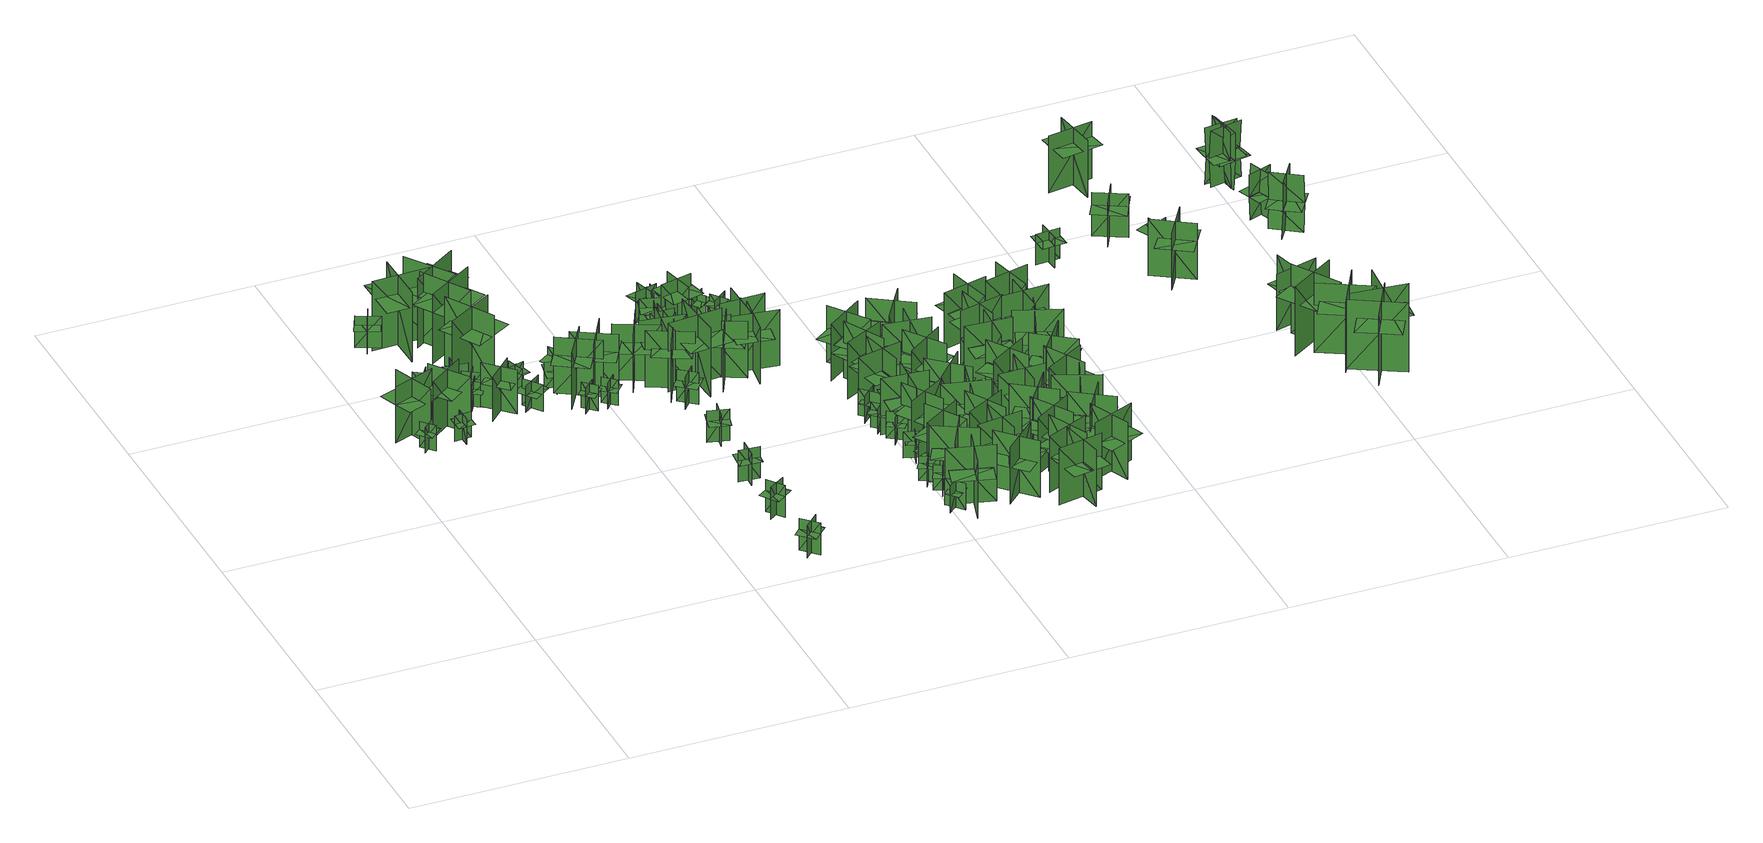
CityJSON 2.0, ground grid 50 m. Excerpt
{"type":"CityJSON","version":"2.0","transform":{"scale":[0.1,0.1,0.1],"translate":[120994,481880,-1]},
"CityObjects":{
"tree1":{"type":"SolitaryVegetationObject","geometry":[{"type":"MultiSurface","lod":"1","boundaries":[[[0,1,2]],[[0,2,3]],[[4,5,6]],[[4,6,7]],[[8,9,10]],[[8,10,11]],[[8,12,13]],[[8,13,9]]]}]},
"tree2":{"type":"SolitaryVegetationObject","geometry":[{"type":"MultiSurface","lod":"1","boundaries":[[[14,15,16]],[[14,16,17]],[[18,19,20]],[[18,20,21]],[[22,23,24]],[[22,24,25]],[[22,25,26]],[[22,26,27]]]}]},
"tree3":{"type":"SolitaryVegetationObject","geometry":[{"type":"MultiSurface","lod":"1","boundaries":[[[28,29,30]],[[28,30,31]],[[32,33,34]],[[32,34,35]],[[36,37,38]],[[36,38,39]],[[36,40,41]],[[36,41,37]]]}]},
"tree4":{"type":"SolitaryVegetationObject","geometry":[{"type":"MultiSurface","lod":"1","boundaries":[[[42,43,44]],[[42,44,45]],[[46,47,48]],[[46,48,49]],[[50,51,52]],[[50,52,53]],[[50,53,54]],[[50,54,55]]]}]},
"tree5":{"type":"SolitaryVegetationObject","geometry":[{"type":"MultiSurface","lod":"1","boundaries":[[[56,57,58]],[[56,58,59]],[[60,61,62]],[[60,62,63]],[[64,65,66]],[[64,66,67]],[[64,67,68]],[[64,68,69]]]}]},
"tree6":{"type":"SolitaryVegetationObject","geometry":[{"type":"MultiSurface","lod":"1","boundaries":[[[70,71,72]],[[70,72,73]],[[74,75,76]],[[74,76,77]],[[78,79,80]],[[78,80,81]],[[78,81,82]],[[78,82,83]]]}]},
"tree7":{"type":"SolitaryVegetationObject","geometry":[{"type":"MultiSurface","lod":"1","boundaries":[[[84,85,86]],[[84,86,87]],[[88,89,90]],[[88,90,91]],[[92,93,94]],[[92,94,95]],[[92,95,96]],[[92,96,97]]]}]},
"tree8":{"type":"SolitaryVegetationObject","geometry":[{"type":"MultiSurface","lod":"1","boundaries":[[[98,99,100]],[[98,100,101]],[[102,103,104]],[[102,104,105]],[[106,107,108]],[[106,108,109]],[[106,109,110]],[[106,110,111]]]}]},
"tree9":{"type":"SolitaryVegetationObject","geometry":[{"type":"MultiSurface","lod":"1","boundaries":[[[112,113,114]],[[112,114,115]],[[116,117,118]],[[116,118,119]],[[120,121,122]],[[120,122,123]],[[120,123,124]],[[120,124,125]]]}]},
"tree10":{"type":"SolitaryVegetationObject","geometry":[{"type":"MultiSurface","lod":"1","boundaries":[[[126,127,128]],[[126,128,129]],[[130,131,132]],[[130,132,133]],[[134,135,136]],[[134,136,137]],[[134,137,138]],[[134,138,139]]]}]},
"tree11":{"type":"SolitaryVegetationObject","geometry":[{"type":"MultiSurface","lod":"1","boundaries":[[[140,141,142]],[[140,142,143]],[[144,145,146]],[[144,146,147]],[[148,149,150]],[[148,150,151]],[[148,152,153]],[[148,153,149]]]}]},
"tree12":{"type":"SolitaryVegetationObject","geometry":[{"type":"MultiSurface","lod":"1","boundaries":[[[154,155,156]],[[154,156,157]],[[158,159,160]],[[158,160,161]],[[162,163,164]],[[162,164,165]],[[162,165,166]],[[162,166,167]]]}]},
"tree13":{"type":"SolitaryVegetationObject","geometry":[{"type":"MultiSurface","lod":"1","boundaries":[[[168,169,170]],[[168,170,171]],[[172,173,174]],[[172,174,175]],[[176,177,178]],[[176,178,179]],[[176,179,180]],[[176,180,181]]]}]},
"tree14":{"type":"SolitaryVegetationObject","geometry":[{"type":"MultiSurface","lod":"1","boundaries":[[[182,183,184]],[[182,184,185]],[[186,187,188]],[[186,188,189]],[[190,191,192]],[[190,192,193]],[[190,194,195]],[[190,195,191]]]}]},
"tree15":{"type":"SolitaryVegetationObject","geometry":[{"type":"MultiSurface","lod":"1","boundaries":[[[196,197,198]],[[196,198,199]],[[200,201,202]],[[200,202,203]],[[204,205,206]],[[204,206,207]],[[204,207,208]],[[204,208,209]]]}]},
"tree16":{"type":"SolitaryVegetationObject","geometry":[{"type":"MultiSurface","lod":"1","boundaries":[[[210,211,212]],[[210,212,213]],[[214,215,216]],[[214,216,217]],[[218,219,220]],[[218,220,221]],[[218,222,223]],[[218,223,219]]]}]},
"tree17":{"type":"SolitaryVegetationObject","geometry":[{"type":"MultiSurface","lod":"1","boundaries":[[[224,225,226]],[[224,226,227]],[[228,229,230]],[[228,230,231]],[[232,233,234]],[[232,234,235]],[[232,235,236]],[[232,236,237]]]}]},
"tree18":{"type":"SolitaryVegetationObject","geometry":[{"type":"MultiSurface","lod":"1","boundaries":[[[238,239,240]],[[238,240,241]],[[242,243,244]],[[242,244,245]],[[246,247,248]],[[246,248,249]],[[246,250,251]],[[246,251,247]]]}]},
"tree19":{"type":"SolitaryVegetationObject","geometry":[{"type":"MultiSurface","lod":"1","boundaries":[[[252,253,254]],[[252,254,255]],[[256,257,258]],[[256,258,259]],[[260,261,262]],[[260,262,263]],[[260,264,265]],[[260,265,261]]]}]},
"tree20":{"type":"SolitaryVegetationObject","geometry":[{"type":"MultiSurface","lod":"1","boundaries":[[[266,267,268]],[[266,268,269]],[[270,271,272]],[[270,272,273]],[[274,275,276]],[[274,276,277]],[[274,277,278]],[[274,278,279]]]}]},
"tree21":{"type":"SolitaryVegetationObject","geometry":[{"type":"MultiSurface","lod":"1","boundaries":[[[280,281,282]],[[280,282,283]],[[284,285,286]],[[284,286,287]],[[288,289,290]],[[288,290,291]],[[288,291,292]],[[288,292,293]]]}]},
"tree22":{"type":"SolitaryVegetationObject","geometry":[{"type":"MultiSurface","lod":"1","boundaries":[[[294,295,296]],[[294,296,297]],[[298,299,300]],[[298,300,301]],[[302,303,304]],[[302,304,305]],[[302,306,307]],[[302,307,303]]]}]},
"tree23":{"type":"SolitaryVegetationObject","geometry":[{"type":"MultiSurface","lod":"1","boundaries":[[[308,309,310]],[[308,310,311]],[[312,313,314]],[[312,314,315]],[[316,317,318]],[[316,318,319]],[[316,320,321]],[[316,321,317]]]}]},
"tree24":{"type":"SolitaryVegetationObject","geometry":[{"type":"MultiSurface","lod":"1","boundaries":[[[322,323,324]],[[322,324,325]],[[326,327,328]],[[326,328,329]],[[330,331,332]],[[330,332,333]],[[330,333,334]],[[330,334,335]]]}]},
"tree25":{"type":"SolitaryVegetationObject","geometry":[{"type":"MultiSurface","lod":"1","boundaries":[[[336,337,338]],[[336,338,339]],[[340,341,342]],[[340,342,343]],[[344,345,346]],[[344,346,347]],[[344,347,348]],[[344,348,349]]]}]},
"tree26":{"type":"SolitaryVegetationObject","geometry":[{"type":"MultiSurface","lod":"1","boundaries":[[[350,351,352]],[[350,352,353]],[[354,355,356]],[[354,356,357]],[[358,359,360]],[[358,360,361]],[[358,362,363]],[[358,363,359]]]}]},
"tree27":{"type":"SolitaryVegetationObject","geometry":[{"type":"MultiSurface","lod":"1","boundaries":[[[364,365,366]],[[364,366,367]],[[368,369,370]],[[368,370,371]],[[372,373,374]],[[372,374,375]],[[372,376,377]],[[372,377,373]]]}]},
"tree28":{"type":"SolitaryVegetationObject","geometry":[{"type":"MultiSurface","lod":"1","boundaries":[[[378,379,380]],[[378,380,381]],[[382,383,384]],[[382,384,385]],[[386,387,388]],[[386,388,389]],[[386,389,390]],[[386,390,391]]]}]},
"tree29":{"type":"SolitaryVegetationObject","geometry":[{"type":"MultiSurface","lod":"1","boundaries":[[[392,393,394]],[[392,394,395]],[[396,397,398]],[[396,398,399]],[[400,401,402]],[[400,402,403]],[[400,404,405]],[[400,405,401]]]}]},
"tree30":{"type":"SolitaryVegetationObject","geometry":[{"type":"MultiSurface","lod":"1","boundaries":[[[406,407,408]],[[406,408,409]],[[410,411,412]],[[410,412,413]],[[414,415,416]],[[414,416,417]],[[414,417,418]],[[414,418,419]]]}]},
"tree31":{"type":"SolitaryVegetationObject","geometry":[{"type":"MultiSurface","lod":"1","boundaries":[[[420,421,422]],[[420,422,423]],[[424,425,426]],[[424,426,427]],[[428,429,430]],[[428,430,431]],[[428,431,432]],[[428,432,433]]]}]},
"tree32":{"type":"SolitaryVegetationObject","geometry":[{"type":"MultiSurface","lod":"1","boundaries":[[[434,435,436]],[[434,436,437]],[[438,439,440]],[[438,440,441]],[[442,443,444]],[[442,444,445]],[[442,445,446]],[[442,446,447]]]}]},
"tree33":{"type":"SolitaryVegetationObject","geometry":[{"type":"MultiSurface","lod":"1","boundaries":[[[448,449,450]],[[448,450,451]],[[452,453,454]],[[452,454,455]],[[456,457,458]],[[456,458,459]],[[456,459,460]],[[456,460,461]]]}]},
"tree34":{"type":"SolitaryVegetationObject","geometry":[{"type":"MultiSurface","lod":"1","boundaries":[[[462,463,464]],[[462,464,465]],[[466,467,468]],[[466,468,469]],[[470,471,472]],[[470,472,473]],[[470,473,474]],[[470,474,475]]]}]},
"tree35":{"type":"SolitaryVegetationObject","geometry":[{"type":"MultiSurface","lod":"1","boundaries":[[[476,477,478]],[[476,478,479]],[[480,481,482]],[[480,482,483]],[[484,485,486]],[[484,486,487]],[[484,487,488]],[[484,488,489]]]}]},
"tree36":{"type":"SolitaryVegetationObject","geometry":[{"type":"MultiSurface","lod":"1","boundaries":[[[490,491,492]],[[490,492,493]],[[494,495,496]],[[494,496,497]],[[498,499,500]],[[498,500,501]],[[498,501,502]],[[498,502,503]]]}]},
"tree37":{"type":"SolitaryVegetationObject","geometry":[{"type":"MultiSurface","lod":"1","boundaries":[[[504,505,506]],[[504,506,507]],[[508,509,510]],[[508,510,511]],[[512,513,514]],[[512,514,515]],[[512,515,516]],[[512,516,517]]]}]},
"tree38":{"type":"SolitaryVegetationObject","geometry":[{"type":"MultiSurface","lod":"1","boundaries":[[[518,519,520]],[[518,520,521]],[[522,523,524]],[[522,524,525]],[[526,527,528]],[[526,528,529]],[[526,529,530]],[[526,530,531]]]}]},
"tree39":{"type":"SolitaryVegetationObject","geometry":[{"type":"MultiSurface","lod":"1","boundaries":[[[532,533,534]],[[532,534,535]],[[536,537,538]],[[536,538,539]],[[540,541,542]],[[540,542,543]],[[540,543,544]],[[540,544,545]]]}]},
"tree40":{"type":"SolitaryVegetationObject","geometry":[{"type":"MultiSurface","lod":"1","boundaries":[[[546,547,548]],[[546,548,549]],[[550,551,552]],[[550,552,553]],[[554,555,556]],[[554,556,557]],[[554,557,558]],[[554,558,559]]]}]},
"tree41":{"type":"SolitaryVegetationObject","geometry":[{"type":"MultiSurface","lod":"1","boundaries":[[[560,561,562]],[[560,562,563]],[[564,565,566]],[[564,566,567]],[[568,569,570]],[[568,570,571]],[[568,571,572]],[[568,572,573]]]}]},
"tree42":{"type":"SolitaryVegetationObject","geometry":[{"type":"MultiSurface","lod":"1","boundaries":[[[574,575,576]],[[574,576,577]],[[578,579,580]],[[578,580,581]],[[582,583,584]],[[582,584,585]],[[582,585,586]],[[582,586,587]]]}]},
"tree43":{"type":"SolitaryVegetationObject","geometry":[{"type":"MultiSurface","lod":"1","boundaries":[[[588,589,590]],[[588,590,591]],[[592,593,594]],[[592,594,595]],[[596,597,598]],[[596,598,599]],[[596,599,600]],[[596,600,601]]]}]},
"tree44":{"type":"SolitaryVegetationObject","geometry":[{"type":"MultiSurface","lod":"1","boundaries":[[[602,603,604]],[[602,604,605]],[[606,607,608]],[[606,608,609]],[[610,611,612]],[[610,612,613]],[[610,613,614]],[[610,614,615]]]}]},
"tree45":{"type":"SolitaryVegetationObject","geometry":[{"type":"MultiSurface","lod":"1","boundaries":[[[616,617,618]],[[616,618,619]],[[620,621,622]],[[620,622,623]],[[624,625,626]],[[624,626,627]],[[624,627,628]],[[624,628,629]]]}]},
"tree46":{"type":"SolitaryVegetationObject","geometry":[{"type":"MultiSurface","lod":"1","boundaries":[[[630,631,632]],[[630,632,633]],[[634,635,636]],[[634,636,637]],[[638,639,640]],[[638,640,641]],[[638,641,642]],[[638,642,643]]]}]},
"tree47":{"type":"SolitaryVegetationObject","geometry":[{"type":"MultiSurface","lod":"1","boundaries":[[[644,645,646]],[[644,646,647]],[[648,649,650]],[[648,650,651]],[[652,653,654]],[[652,654,655]],[[652,656,657]],[[652,657,653]]]}]},
"tree48":{"type":"SolitaryVegetationObject","geometry":[{"type":"MultiSurface","lod":"1","boundaries":[[[658,659,660]],[[658,660,661]],[[662,663,664]],[[662,664,665]],[[666,667,668]],[[666,668,669]],[[666,669,670]],[[666,670,671]]]}]},
"tree49":{"type":"SolitaryVegetationObject","geometry":[{"type":"MultiSurface","lod":"1","boundaries":[[[672,673,674]],[[672,674,675]],[[676,677,678]],[[676,678,679]],[[680,681,682]],[[680,682,683]],[[680,683,684]],[[680,684,685]]]}]},
"tree50":{"type":"SolitaryVegetationObject","geometry":[{"type":"MultiSurface","lod":"1","boundaries":[[[686,687,688]],[[686,688,689]],[[690,691,692]],[[690,692,693]],[[694,695,696]],[[694,696,697]],[[694,697,698]],[[694,698,699]]]}]},
"tree51":{"type":"SolitaryVegetationObject","geometry":[{"type":"MultiSurface","lod":"1","boundaries":[[[700,701,702]],[[700,702,703]],[[704,705,706]],[[704,706,707]],[[708,709,710]],[[708,710,711]],[[708,712,713]],[[708,713,709]]]}]},
"tree52":{"type":"SolitaryVegetationObject","geometry":[{"type":"MultiSurface","lod":"1","boundaries":[[[714,715,716]],[[714,716,717]],[[718,719,720]],[[718,720,721]],[[722,723,724]],[[722,724,725]],[[722,725,726]],[[722,726,727]]]}]},
"tree53":{"type":"SolitaryVegetationObject","geometry":[{"type":"MultiSurface","lod":"1","boundaries":[[[728,729,730]],[[728,730,731]],[[732,733,734]],[[732,734,735]],[[736,737,738]],[[736,738,739]],[[736,739,740]],[[736,740,741]]]}]},
"tree54":{"type":"SolitaryVegetationObject","geometry":[{"type":"MultiSurface","lod":"1","boundaries":[[[742,743,744]],[[742,744,745]],[[746,747,748]],[[746,748,749]],[[750,751,752]],[[750,752,753]],[[750,753,754]],[[750,754,755]]]}]},
"tree55":{"type":"SolitaryVegetationObject","geometry":[{"type":"MultiSurface","lod":"1","boundaries":[[[756,757,758]],[[756,758,759]],[[760,761,762]],[[760,762,763]],[[764,765,766]],[[764,766,767]],[[764,768,769]],[[764,769,765]]]}]},
"tree56":{"type":"SolitaryVegetationObject","geometry":[{"type":"MultiSurface","lod":"1","boundaries":[[[770,771,772]],[[770,772,773]],[[774,775,776]],[[774,776,777]],[[778,779,780]],[[778,780,781]],[[778,781,782]],[[778,782,783]]]}]},
"tree57":{"type":"SolitaryVegetationObject","geometry":[{"type":"MultiSurface","lod":"1","boundaries":[[[784,785,786]],[[784,786,787]],[[788,789,790]],[[788,790,791]],[[792,793,794]],[[792,794,795]],[[792,795,796]],[[792,796,797]]]}]},
"tree58":{"type":"SolitaryVegetationObject","geometry":[{"type":"MultiSurface","lod":"1","boundaries":[[[798,799,800]],[[798,800,801]],[[802,803,804]],[[802,804,805]],[[806,807,808]],[[806,808,809]],[[806,809,810]],[[806,810,811]]]}]},
"tree59":{"type":"SolitaryVegetationObject","geometry":[{"type":"MultiSurface","lod":"1","boundaries":[[[812,813,814]],[[812,814,815]],[[816,817,818]],[[816,818,819]],[[820,821,822]],[[820,822,823]],[[820,824,825]],[[820,825,821]]]}]},
"tree60":{"type":"SolitaryVegetationObject","geometry":[{"type":"MultiSurface","lod":"1","boundaries":[[[826,827,828]],[[826,828,829]],[[830,831,832]],[[830,832,833]],[[834,835,836]],[[834,836,837]],[[834,838,839]],[[834,839,835]]]}]},
"tree61":{"type":"SolitaryVegetationObject","geometry":[{"type":"MultiSurface","lod":"1","boundaries":[[[840,841,842]],[[840,842,843]],[[844,845,846]],[[844,846,847]],[[848,849,850]],[[848,850,851]],[[848,852,853]],[[848,853,849]]]}]},
"tree62":{"type":"SolitaryVegetationObject","geometry":[{"type":"MultiSurface","lod":"1","boundaries":[[[854,855,856]],[[854,856,857]],[[858,859,860]],[[858,860,861]],[[862,863,864]],[[862,864,865]],[[862,866,867]],[[862,867,863]]]}]},
"tree63":{"type":"SolitaryVegetationObject","geometry":[{"type":"MultiSurface","lod":"1","boundaries":[[[868,869,870]],[[868,870,871]],[[872,873,874]],[[872,874,875]],[[876,877,878]],[[876,878,879]],[[876,880,881]],[[876,881,877]]]}]},
"tree64":{"type":"SolitaryVegetationObject","geometry":[{"type":"MultiSurface","lod":"1","boundaries":[[[882,883,884]],[[882,884,885]],[[886,887,888]],[[886,888,889]],[[890,891,892]],[[890,892,893]],[[890,894,895]],[[890,895,891]]]}]},
"tree65":{"type":"SolitaryVegetationObject","geometry":[{"type":"MultiSurface","lod":"1","boundaries":[[[896,897,898]],[[896,898,899]],[[900,901,902]],[[900,902,903]],[[904,905,906]],[[904,906,907]],[[904,908,909]],[[904,909,905]]]}]},
"tree66":{"type":"SolitaryVegetationObject","geometry":[{"type":"MultiSurface","lod":"1","boundaries":[[[910,911,912]],[[910,912,913]],[[914,915,916]],[[914,916,917]],[[918,919,920]],[[918,920,921]],[[918,922,923]],[[918,923,919]]]}]},
"tree67":{"type":"SolitaryVegetationObject","geometry":[{"type":"MultiSurface","lod":"1","boundaries":[[[924,925,926]],[[924,926,927]],[[928,929,930]],[[928,930,931]],[[932,933,934]],[[932,934,935]],[[932,936,937]],[[932,937,933]]]}]},
"tree68":{"type":"SolitaryVegetationObject","geometry":[{"type":"MultiSurface","lod":"1","boundaries":[[[938,939,940]],[[938,940,941]],[[942,943,944]],[[942,944,945]],[[946,947,948]],[[946,948,949]],[[946,950,951]],[[946,951,947]]]}]},
"tree69":{"type":"SolitaryVegetationObject","geometry":[{"type":"MultiSurface","lod":"1","boundaries":[[[952,953,954]],[[952,954,955]],[[956,957,958]],[[956,958,959]],[[960,961,962]],[[960,962,963]],[[960,964,965]],[[960,965,961]]]}]},
"tree70":{"type":"SolitaryVegetationObject","geometry":[{"type":"MultiSurface","lod":"1","boundaries":[[[966,967,968]],[[966,968,969]],[[970,971,972]],[[970,972,973]],[[974,975,976]],[[974,976,977]],[[974,978,979]],[[974,979,975]]]}]},
"tree71":{"type":"SolitaryVegetationObject","geometry":[{"type":"MultiSurface","lod":"1","boundaries":[[[980,981,982]],[[980,982,983]],[[984,985,986]],[[984,986,987]],[[988,989,990]],[[988,990,991]],[[988,992,993]],[[988,993,989]]]}]},
"tree72":{"type":"SolitaryVegetationObject","geometry":[{"type":"MultiSurface","lod":"1","boundaries":[[[994,995,996]],[[994,996,997]],[[998,999,1000]],[[998,1000,1001]],[[1002,1003,1004]],[[1002,1004,1005]],[[1002,1006,1007]],[[1002,1007,1003]]]}]},
"tree73":{"type":"SolitaryVegetationObject","geometry":[{"type":"MultiSurface","lod":"1","boundaries":[[[1008,1009,1010]],[[1008,1010,1011]],[[1012,1013,1014]],[[1012,1014,1015]],[[1016,1017,1018]],[[1016,1018,1019]],[[1016,1020,1021]],[[1016,1021,1017]]]}]},
"tree74":{"type":"SolitaryVegetationObject","geometry":[{"type":"MultiSurface","lod":"1","boundaries":[[[1022,1023,1024]],[[1022,1024,1025]],[[1026,1027,1028]],[[1026,1028,1029]],[[1030,1031,1032]],[[1030,1032,1033]],[[1030,1034,1035]],[[1030,1035,1031]]]}]},
"tree75":{"type":"SolitaryVegetationObject","geometry":[{"type":"MultiSurface","lod":"1","boundaries":[[[1036,1037,1038]],[[1036,1038,1039]],[[1040,1041,1042]],[[1040,1042,1043]],[[1044,1045,1046]],[[1044,1046,1047]],[[1044,1048,1049]],[[1044,1049,1045]]]}]},
"tree76":{"type":"SolitaryVegetationObject","geometry":[{"type":"MultiSurface","lod":"1","boundaries":[[[1050,1051,1052]],[[1050,1052,1053]],[[1054,1055,1056]],[[1054,1056,1057]],[[1058,1059,1060]],[[1058,1060,1061]],[[1058,1062,1063]],[[1058,1063,1059]]]}]},
"tree77":{"type":"SolitaryVegetationObject","geometry":[{"type":"MultiSurface","lod":"1","boundaries":[[[1064,1065,1066]],[[1064,1066,1067]],[[1068,1069,1070]],[[1068,1070,1071]],[[1072,1073,1074]],[[1072,1074,1075]],[[1072,1076,1077]],[[1072,1077,1073]]]}]},
"tree78":{"type":"SolitaryVegetationObject","geometry":[{"type":"MultiSurface","lod":"1","boundaries":[[[1078,1079,1080]],[[1078,1080,1081]],[[1082,1083,1084]],[[1082,1084,1085]],[[1086,1087,1088]],[[1086,1088,1089]],[[1086,1090,1091]],[[1086,1091,1087]]]}]},
"tree79":{"type":"SolitaryVegetationObject","geometry":[{"type":"MultiSurface","lod":"1","boundaries":[[[1092,1093,1094]],[[1092,1094,1095]],[[1096,1097,1098]],[[1096,1098,1099]],[[1100,1101,1102]],[[1100,1102,1103]],[[1100,1104,1105]],[[1100,1105,1101]]]}]},
"tree80":{"type":"SolitaryVegetationObject","geometry":[{"type":"MultiSurface","lod":"1","boundaries":[[[1106,1107,1108]],[[1106,1108,1109]],[[1110,1111,1112]],[[1110,1112,1113]],[[1114,1115,1116]],[[1114,1116,1117]],[[1114,1118,1119]],[[1114,1119,1115]]]}]},
"tree81":{"type":"SolitaryVegetationObject","geometry":[{"type":"MultiSurface","lod":"1","boundaries":[[[1120,1121,1122]],[[1120,1122,1123]],[[1124,1125,1126]],[[1124,1126,1127]],[[1128,1129,1130]],[[1128,1130,1131]],[[1128,1132,1133]],[[1128,1133,1129]]]}]},
"tree82":{"type":"SolitaryVegetationObject","geometry":[{"type":"MultiSurface","lod":"1","boundaries":[[[1134,1135,1136]],[[1134,1136,1137]],[[1138,1139,1140]],[[1138,1140,1141]],[[1142,1143,1144]],[[1142,1144,1145]],[[1142,1146,1147]],[[1142,1147,1143]]]}]},
"tree83":{"type":"SolitaryVegetationObject","geometry":[{"type":"MultiSurface","lod":"1","boundaries":[[[1148,1149,1150]],[[1148,1150,1151]],[[1152,1153,1154]],[[1152,1154,1155]],[[1156,1157,1158]],[[1156,1158,1159]],[[1156,1160,1161]],[[1156,1161,1157]]]}]},
"tree84":{"type":"SolitaryVegetationObject","geometry":[{"type":"MultiSurface","lod":"1","boundaries":[[[1162,1163,1164]],[[1162,1164,1165]],[[1166,1167,1168]],[[1166,1168,1169]],[[1170,1171,1172]],[[1170,1172,1173]],[[1170,1174,1175]],[[1170,1175,1171]]]}]},
"tree85":{"type":"SolitaryVegetationObject","geometry":[{"type":"MultiSurface","lod":"1","boundaries":[[[1176,1177,1178]],[[1176,1178,1179]],[[1180,1181,1182]],[[1180,1182,1183]],[[1184,1185,1186]],[[1184,1186,1187]],[[1184,1188,1189]],[[1184,1189,1185]]]}]},
"tree86":{"type":"SolitaryVegetationObject","geometry":[{"type":"MultiSurface","lod":"1","boundaries":[[[1190,1191,1192]],[[1190,1192,1193]],[[1194,1195,1196]],[[1194,1196,1197]],[[1198,1199,1200]],[[1198,1200,1201]],[[1198,1202,1203]],[[1198,1203,1199]]]}]},
"tree87":{"type":"SolitaryVegetationObject","geometry":[{"type":"MultiSurface","lod":"1","boundaries":[[[1204,1205,1206]],[[1204,1206,1207]],[[1208,1209,1210]],[[1208,1210,1211]],[[1212,1213,1214]],[[1212,1214,1215]],[[1212,1216,1217]],[[1212,1217,1213]]]}]},
"tree88":{"type":"SolitaryVegetationObject","geometry":[{"type":"MultiSurface","lod":"1","boundaries":[[[1218,1219,1220]],[[1218,1220,1221]],[[1222,1223,1224]],[[1222,1224,1225]],[[1226,1227,1228]],[[1226,1228,1229]],[[1226,1230,1231]],[[1226,1231,1227]]]}]},
"tree89":{"type":"SolitaryVegetationObject","geometry":[{"type":"MultiSurface","lod":"1","boundaries":[[[1232,1233,1234]],[[1232,1234,1235]],[[1236,1237,1238]],[[1236,1238,1239]],[[1240,1241,1242]],[[1240,1242,1243]],[[1240,1243,1244]],[[1240,1244,1245]]]}]},
"tree90":{"type":"SolitaryVegetationObject","geometry":[{"type":"MultiSurface","lod":"1","boundaries":[[[1246,1247,1248]],[[1246,1248,1249]],[[1250,1251,1252]],[[1250,1252,1253]],[[1254,1255,1256]],[[1254,1256,1257]],[[1254,1257,1258]],[[1254,1258,1259]]]}]},
"tree91":{"type":"SolitaryVegetationObject","geometry":[{"type":"MultiSurface","lod":"1","boundaries":[[[1260,1261,1262]],[[1260,1262,1263]],[[1264,1265,1266]],[[1264,1266,1267]],[[1268,1269,1270]],[[1268,1270,1271]],[[1268,1271,1272]],[[1268,1272,1273]]]}]},
"tree92":{"type":"SolitaryVegetationObject","geometry":[{"type":"MultiSurface","lod":"1","boundaries":[[[1274,1275,1276]],[[1274,1276,1277]],[[1278,1279,1280]],[[1278,1280,1281]],[[1282,1283,1284]],[[1282,1284,1285]],[[1282,1285,1286]],[[1282,1286,1287]]]}]},
"tree93":{"type":"SolitaryVegetationObject","geometry":[{"type":"MultiSurface","lod":"1","boundaries":[[[1288,1289,1290]],[[1288,1290,1291]],[[1292,1293,1294]],[[1292,1294,1295]],[[1296,1297,1298]],[[1296,1298,1299]],[[1296,1299,1300]],[[1296,1300,1301]]]}]},
"tree94":{"type":"SolitaryVegetationObject","geometry":[{"type":"MultiSurface","lod":"1","boundaries":[[[1302,1303,1304]],[[1302,1304,1305]],[[1306,1307,1308]],[[1306,1308,1309]],[[1310,1311,1312]],[[1310,1312,1313]],[[1310,1314,1315]],[[1310,1315,1311]]]}]},
"tree95":{"type":"SolitaryVegetationObject","geometry":[{"type":"MultiSurface","lod":"1","boundaries":[[[1316,1317,1318]],[[1316,1318,1319]],[[1320,1321,1322]],[[1320,1322,1323]],[[1324,1325,1326]],[[1324,1326,1327]],[[1324,1327,1328]],[[1324,1328,1329]]]}]},
"tree96":{"type":"SolitaryVegetationObject","geometry":[{"type":"MultiSurface","lod":"1","boundaries":[[[1330,1331,1332]],[[1330,1332,1333]],[[1334,1335,1336]],[[1334,1336,1337]],[[1338,1339,1340]],[[1338,1340,1341]],[[1338,1342,1343]],[[1338,1343,1339]]]}]},
"tree97":{"type":"SolitaryVegetationObject","geometry":[{"type":"MultiSurface","lod":"1","boundaries":[[[1344,1345,1346]],[[1344,1346,1347]],[[1348,1349,1350]],[[1348,1350,1351]],[[1352,1353,1354]],[[1352,1354,1355]],[[1352,1356,1357]],[[1352,1357,1353]]]}]},
"tree98":{"type":"SolitaryVegetationObject","geometry":[{"type":"MultiSurface","lod":"1","boundaries":[[[1358,1359,1360]],[[1358,1360,1361]],[[1362,1363,1364]],[[1362,1364,1365]],[[1366,1367,1368]],[[1366,1368,1369]],[[1366,1370,1371]],[[1366,1371,1367]]]}]},
"tree99":{"type":"SolitaryVegetationObject","geometry":[{"type":"MultiSurface","lod":"1","boundaries":[[[1372,1373,1374]],[[1372,1374,1375]],[[1376,1377,1378]],[[1376,1378,1379]],[[1380,1381,1377]],[[1380,1377,1376]],[[1382,1383,1373]],[[1382,1373,1372]],[[1372,1373,1384]],[[1372,1384,1385]],[[1372,1386,1387]],[[1372,1387,1373]]]}]},
"tree100":{"type":"SolitaryVegetationObject","geometry":[{"type":"MultiSurface","lod":"1","boundaries":[[[1388,1389,1390]],[[1388,1390,1391]],[[1392,1393,1394]],[[1392,1394,1395]],[[1396,1397,1393]],[[1396,1393,1392]],[[1398,1399,1389]],[[1398,1389,1388]],[[1388,1389,1400]],[[1388,1400,1401]],[[1388,1402,1403]],[[1388,1403,1389]]]}]},
"tree101":{"type":"SolitaryVegetationObject","geometry":[{"type":"MultiSurface","lod":"1","boundaries":[[[1404,1405,1406]],[[1404,1406,1407]],[[1408,1409,1410]],[[1408,1410,1411]],[[1412,1413,1409]],[[1412,1409,1408]],[[1414,1415,1405]],[[1414,1405,1404]],[[1404,1405,1416]],[[1404,1416,1417]],[[1404,1418,1419]],[[1404,1419,1405]]]}]},
"tree102":{"type":"SolitaryVegetationObject","geometry":[{"type":"MultiSurface","lod":"1","boundaries":[[[1420,1421,1422]],[[1420,1422,1423]],[[1424,1425,1426]],[[1424,1426,1427]],[[1428,1429,1425]],[[1428,1425,1424]],[[1430,1431,1421]],[[1430,1421,1420]],[[1420,1421,1432]],[[1420,1432,1433]],[[1420,1434,1435]],[[1420,1435,1421]]]}]}
},
"vertices":[
[95,771,13],[67,746,13],[67,746,76],[95,771,76],[66,772,13],[91,744,13],[91,744,76],[66,772,76],[66,772,56],[91,744,56],[107,758,56],[81,786,56],[50,758,56],[76,730,56],
[50,863,16],[88,765,16],[88,765,155],[50,863,155],[23,801,16],[23,801,155],[121,839,155],[121,839,16],[23,801,111],[39,761,111],[117,791,111],[101,832,111],[85,872,111],[7,842,111],
[160,743,13],[159,781,13],[159,781,76],[160,743,76],[180,765,13],[142,763,13],[142,763,76],[180,765,76],[180,765,56],[142,763,56],[143,742,56],[181,744,56],[179,785,56],[141,784,56],
[187,848,16],[103,787,16],[103,787,156],[187,848,156],[121,858,16],[121,858,156],[183,774,156],[183,774,16],[121,858,112],[86,833,112],[135,765,112],[170,791,112],[206,817,112],[156,884,112],
[135,925,15],[160,962,15],[160,962,76],[135,925,76],[164,931,15],[127,955,15],[127,955,76],[164,931,76],[164,931,59],[176,949,59],[139,974,59],[127,955,59],[115,937,59],[151,912,59],
[91,1178,16],[142,1155,16],[142,1155,93],[91,1178,93],[104,1143,16],[127,1194,16],[127,1194,93],[104,1143,93],[104,1143,72],[130,1132,72],[152,1182,72],[127,1194,72],[102,1205,72],[79,1155,72],
[209,877,17],[247,854,17],[247,854,79],[209,877,79],[216,848,17],[239,886,17],[239,886,79],[216,848,79],[216,848,62],[235,837,62],[258,874,62],[239,886,62],[220,897,62],[197,860,62],
[246,936,2],[246,936,80],[180,943,80],[180,943,2],[211,908,2],[211,908,80],[218,972,80],[218,972,2],[210,898,55],[243,895,55],[251,975,55],[218,978,55],[185,982,55],[176,902,55],
[254,930,12],[230,892,12],[230,892,73],[254,930,73],[225,924,12],[262,900,12],[262,900,73],[225,924,73],[225,924,56],[213,905,56],[250,881,56],[262,900,56],[274,919,56],[237,942,56],
[298,797,22],[239,854,22],[239,854,131],[298,797,131],[297,849,22],[297,849,131],[240,791,131],[240,791,22],[297,849,97],[272,873,97],[227,826,97],[251,803,97],[276,779,97],[321,826,97],
[186,1095,5],[183,1225,5],[183,1225,177],[186,1095,177],[256,1170,5],[126,1167,5],[126,1167,177],[256,1170,177],[186,1106,132],[183,1225,132],[132,1224,132],[134,1105,132],[237,1107,132],[234,1226,132],
[299,921,22],[233,1031,22],[233,1031,193],[299,921,193],[318,1001,22],[318,1001,193],[209,935,193],[209,935,22],[318,1001,139],[290,1047,139],[203,994,139],[231,948,139],[258,902,139],[346,955,139],
[323,829,20],[353,788,20],[353,788,85],[323,829,85],[318,798,20],[318,798,85],[359,828,85],[359,828,20],[318,798,62],[334,777,62],[375,806,62],[359,828,62],[343,850,62],[302,820,62],
[328,1131,12],[218,1061,12],[218,1061,184],[328,1131,184],[228,1153,12],[297,1043,12],[297,1043,184],[228,1153,184],[318,1125,139],[218,1061,139],[245,1018,139],[346,1081,139],[291,1168,139],[191,1105,139],
[326,909,20],[339,867,20],[339,867,81],[326,909,81],[312,883,20],[354,896,20],[354,896,81],[312,883,81],[312,883,64],[318,862,64],[361,875,64],[354,896,64],[347,917,64],[305,904,64],
[322,1207,10],[215,1133,10],[215,1133,182],[322,1207,182],[220,1224,10],[295,1118,10],[295,1118,182],[220,1224,182],[312,1201,138],[215,1133,138],[245,1091,138],[342,1159,138],[283,1243,138],[186,1175,138],
[419,893,16],[409,843,16],[409,843,80],[419,893,80],[393,875,16],[393,875,80],[443,866,80],[443,866,16],[393,875,58],[388,848,58],[438,839,58],[443,866,58],[448,892,58],[398,902,58],
[434,751,15],[461,778,15],[461,778,78],[434,751,78],[463,752,15],[436,778,15],[436,778,78],[463,752,78],[463,752,58],[436,778,58],[422,763,58],[449,737,58],[478,767,58],[451,793,58],
[677,92,12],[643,58,12],[643,58,91],[677,92,91],[640,92,12],[674,58,12],[674,58,91],[640,92,91],[640,92,65],[674,58,65],[692,76,65],[659,110,65],[622,73,65],[656,40,65],
[467,862,19],[412,773,19],[412,773,159],[467,862,159],[402,846,19],[402,846,159],[491,792,159],[491,792,19],[402,846,115],[379,809,115],[450,765,115],[473,803,115],[496,840,115],[425,883,115],
[455,888,17],[455,888,79],[425,932,79],[425,932,17],[420,895,17],[420,895,79],[462,925,79],[462,925,17],[413,891,59],[429,869,59],[481,906,59],[466,928,59],[451,950,59],[398,913,59],
[670,253,12],[632,226,12],[632,226,91],[670,253,91],[634,259,12],[662,221,12],[662,221,91],[634,259,91],[634,259,65],[662,221,65],[683,236,65],[655,274,65],[613,244,65],[641,205,65],
[482,780,15],[510,755,15],[510,755,78],[482,780,78],[484,751,15],[509,780,15],[509,780,78],[484,751,78],[484,751,57],[509,780,57],[493,793,57],[468,765,57],[499,738,57],[524,766,57],
[467,908,19],[480,866,19],[480,866,81],[467,908,81],[453,882,19],[495,895,19],[495,895,81],[453,882,81],[453,882,64],[459,861,64],[502,874,64],[495,895,64],[489,916,64],[446,903,64],
[467,785,19],[518,875,19],[518,875,158],[467,785,158],[531,803,19],[531,803,158],[440,854,158],[440,854,19],[531,803,114],[553,840,114],[480,882,114],[459,844,114],[437,806,114],[510,765,114],
[673,380,14],[625,384,14],[625,384,92],[673,380,92],[649,408,14],[645,360,14],[645,360,92],[649,408,92],[649,408,67],[645,360,67],[671,358,67],[675,405,67],[623,410,67],[619,362,67],
[655,569,15],[645,523,15],[645,523,93],[655,569,93],[624,550,15],[671,539,15],[671,539,93],[624,550,93],[624,550,68],[671,539,68],[676,565,68],[630,575,68],[619,524,68],[665,514,68],
[535,850,16],[630,805,16],[630,805,155],[535,850,155],[558,787,16],[558,787,155],[602,881,155],[602,881,16],[558,787,111],[598,768,111],[633,844,111],[594,862,111],[554,881,111],[518,805,111],
[630,724,14],[667,694,14],[667,694,93],[630,724,93],[634,688,14],[664,724,14],[664,724,93],[634,688,93],[634,688,67],[664,724,67],[644,741,67],[614,705,67],[654,671,67],[684,708,67],
[682,747,19],[588,794,19],[588,794,159],[682,747,159],[660,811,19],[660,811,159],[614,717,159],[614,717,19],[660,811,115],[621,830,115],[584,755,115],[623,736,115],[662,716,115],[699,791,115],
[645,878,17],[631,775,17],[631,775,156],[645,878,156],[592,838,17],[592,838,156],[695,824,156],[695,824,17],[592,838,112],[586,794,112],[669,783,112],[675,826,112],[680,870,112],[598,881,112],
[702,712,14],[691,840,14],[691,840,184],[702,712,184],[754,775,14],[754,775,184],[627,764,184],[627,764,14],[754,775,131],[750,828,131],[648,819,131],[653,766,131],[657,713,131],[759,722,131],
[682,818,15],[714,852,15],[714,852,77],[682,818,77],[712,819,15],[712,819,77],[678,851,77],[678,851,15],[712,819,58],[725,833,58],[698,859,58],[685,844,58],[672,830,58],[699,805,58],
[713,928,17],[678,885,17],[678,885,94],[713,928,94],[676,925,17],[719,889,17],[719,889,94],[676,925,94],[676,925,73],[658,903,73],[701,868,73],[719,889,73],[736,911,73],[694,946,73],
[692,919,18],[692,974,18],[692,974,94],[692,919,94],[718,945,18],[663,944,18],[663,944,94],[718,945,94],[718,945,73],[718,973,73],[662,972,73],[663,944,73],[663,917,73],[719,917,73],
[685,972,17],[700,1025,17],[700,1025,94],[685,972,94],[717,990,17],[664,1005,17],[664,1005,94],[717,990,94],[717,990,72],[725,1016,72],[672,1032,72],[664,1005,72],[656,979,72],[709,963,72],
[802,750,14],[708,796,14],[708,796,153],[802,750,153],[780,813,14],[780,813,153],[733,719,153],[733,719,14],[780,813,109],[740,832,109],[704,757,109],[743,738,109],[782,719,109],[819,794,109],
[668,1033,16],[721,1049,16],[721,1049,93],[668,1033,93],[701,1015,16],[685,1068,16],[685,1068,93],[701,1015,93],[701,1015,71],[727,1023,71],[711,1076,71],[685,1068,71],[658,1061,71],[674,1008,71],
[758,799,14],[767,880,14],[767,880,123],[758,799,123],[799,833,14],[799,833,123],[718,841,123],[718,841,14],[799,833,88],[802,866,88],[737,873,88],[734,839,88],[730,805,88],[795,799,88],
[737,900,19],[777,919,19],[777,919,81],[737,900,81],[765,890,19],[746,930,19],[746,930,81],[765,890,81],[765,890,64],[785,900,64],[766,940,64],[746,930,64],[726,920,64],[745,880,64],
[717,1075,16],[720,1031,16],[720,1031,78],[717,1075,78],[698,1053,16],[742,1056,16],[742,1056,78],[698,1053,78],[698,1053,61],[699,1031,61],[743,1034,61],[742,1056,61],[740,1079,61],[696,1075,61],
[984,95,17],[1021,127,17],[1021,127,83],[984,95,83],[1019,93,17],[986,130,17],[986,130,83],[1019,93,83],[1015,97,58],[1030,111,58],[1007,136,58],[992,123,58],[977,109,58],[1000,83,58],
[782,1006,21],[707,988,21],[707,988,128],[782,1006,128],[739,1033,21],[756,958,21],[756,958,128],[739,1033,128],[739,1033,98],[701,1024,98],[719,949,98],[756,958,98],[794,966,98],[777,1042,98],
[997,237,23],[976,198,23],[976,198,84],[997,237,84],[969,229,23],[1008,207,23],[1008,207,84],[969,229,84],[969,229,67],[958,209,67],[997,188,67],[1008,207,67],[1018,227,67],[979,248,67],
[831,822,14],[817,718,14],[817,718,154],[831,822,154],[778,781,14],[778,781,154],[882,767,154],[882,767,14],[778,781,110],[772,737,110],[855,726,110],[861,769,110],[867,813,110],[784,824,110],
[1013,200,17],[995,160,17],[995,160,79],[1013,200,79],[986,191,17],[1026,172,17],[1026,172,79],[986,191,79],[986,191,61],[976,170,61],[1016,152,61],[1026,172,61],[1035,192,61],[995,211,61],
[1093,102,15],[988,131,15],[988,131,155],[1093,102,155],[1059,160,15],[1059,160,155],[1030,56,155],[1030,56,15],[1085,99,101],[994,125,101],[982,82,101],[1073,57,101],[1097,143,101],[1006,169,101],
[821,885,14],[823,781,14],[823,781,153],[821,885,153],[775,837,14],[775,837,153],[879,839,153],[879,839,14],[775,837,109],[776,793,109],[859,795,109],[858,839,109],[857,882,109],[774,880,109],
[978,250,18],[1035,273,18],[1035,273,100],[978,250,100],[1018,233,18],[996,290,18],[996,290,100],[1018,233,100],[1016,239,69],[1039,249,69],[1023,289,69],[1000,280,69],[976,270,69],[992,230,69],
[803,977,23],[776,1012,23],[776,1012,84],[803,977,84],[807,1007,23],[772,979,23],[772,979,84],[807,1007,84],[807,1007,67],[793,1024,67],[759,997,67],[772,979,67],[786,962,67],[821,989,67],
[1086,173,16],[991,224,16],[991,224,156],[1086,173,156],[1066,238,16],[1066,238,156],[1015,142,156],[1015,142,16],[1078,173,102],[995,217,102],[974,178,102],[1057,134,102],[1099,213,102],[1016,257,102],
[1024,314,18],[977,329,18],[977,329,83],[1024,314,83],[1007,345,18],[993,298,18],[993,298,83],[1007,345,83],[1006,340,59],[986,346,59],[976,313,59],[995,307,59],[1015,301,59],[1025,334,59],
[964,436,18],[994,469,18],[994,469,80],[964,436,80],[994,438,18],[961,467,18],[961,467,80],[994,438,80],[994,438,62],[1009,454,62],[976,484,62],[961,467,62],[946,451,62],[979,421,62],
[975,417,17],[1015,389,17],[1015,389,83],[975,417,83],[981,383,17],[1009,423,17],[1009,423,83],[981,383,83],[984,387,58],[1000,376,58],[1021,404,58],[1004,416,58],[987,427,58],[967,399,58],
[1082,294,16],[991,235,16],[991,235,156],[1082,294,156],[1015,308,16],[1015,308,156],[1074,217,156],[1074,217,16],[1078,287,102],[999,235,102],[1023,198,102],[1102,250,102],[1053,325,102],[974,273,102],
[812,950,23],[847,978,23],[847,978,84],[812,950,84],[841,947,23],[814,981,23],[814,981,84],[841,947,84],[841,947,67],[859,960,67],[832,995,67],[814,981,67],[797,968,67],[824,933,67],
[955,485,18],[991,519,18],[991,519,84],[955,485,84],[990,484,18],[956,520,18],[956,520,84],[990,484,84],[986,488,59],[1001,502,59],[977,527,59],[962,513,59],[948,499,59],[972,474,59],
[836,940,22],[867,908,22],[867,908,84],[836,940,84],[836,910,22],[867,941,22],[867,941,84],[836,910,84],[836,910,66],[851,894,66],[883,925,66],[867,941,66],[852,957,66],[820,926,66],
[995,327,15],[1087,384,15],[1087,384,155],[995,327,155],[1061,312,15],[1061,312,155],[1004,404,155],[1004,404,15],[999,335,102],[1079,384,102],[1056,422,102],[976,372,102],[1022,296,102],[1103,345,102],
[1077,426,15],[970,434,15],[970,434,155],[1077,426,155],[1033,477,15],[1033,477,155],[1024,369,155],[1024,369,15],[1070,422,101],[976,429,101],[973,386,101],[1067,378,101],[1074,467,101],[980,475,101],
[1030,493,15],[1007,599,15],[1007,599,155],[1030,493,155],[1066,551,15],[1066,551,155],[960,527,155],[960,527,15],[1025,499,101],[1004,591,101],[961,582,101],[982,489,101],[1069,509,101],[1049,601,101],
[1115,82,14],[1193,157,14],[1193,157,154],[1115,82,154],[1183,81,14],[1183,81,154],[1108,159,154],[1108,159,14],[1117,89,100],[1185,155,100],[1154,187,100],[1086,121,100],[1149,57,100],[1216,122,100],
[1037,575,15],[987,671,15],[987,671,155],[1037,575,155],[1057,640,15],[1057,640,155],[961,590,155],[961,590,15],[1030,579,101],[986,663,101],[947,643,101],[991,559,101],[1070,600,101],[1027,684,101],
[1153,149,15],[1137,256,15],[1137,256,155],[1153,149,155],[1193,204,15],[1193,204,155],[1086,188,155],[1086,188,15],[1147,155,101],[1134,249,101],[1090,242,101],[1104,149,101],[1192,162,101],[1179,255,101],
[1044,730,16],[957,667,16],[957,667,156],[1044,730,156],[977,740,16],[977,740,156],[1041,653,156],[1041,653,16],[1041,723,102],[965,667,102],[991,632,102],[1067,687,102],[1015,759,102],[938,704,102],
[1168,230,14],[1114,324,14],[1114,324,154],[1168,230,154],[1185,296,14],[1185,296,154],[1091,242,154],[1091,242,14],[1161,234,100],[1114,316,100],[1075,294,100],[1123,212,100],[1200,257,100],[1153,339,100],
[1127,307,13],[1152,412,13],[1152,412,153],[1127,307,153],[1184,342,13],[1184,342,153],[1079,368,153],[1079,368,13],[1124,314,99],[1147,406,99],[1104,417,99],[1081,325,99],[1168,303,99],[1191,395,99],
[1167,405,12],[1086,477,12],[1086,477,152],[1167,405,152],[1162,473,12],[1162,473,152],[1090,392,152],[1090,392,12],[1159,406,99],[1088,469,99],[1059,436,99],[1129,373,99],[1189,440,99],[1118,503,99],
[1278,6,12],[1257,112,12],[1257,112,152],[1278,6,152],[1315,62,12],[1315,62,152],[1209,42,152],[1209,42,12],[1272,12,98],[1255,105,98],[1211,96,98],[1229,4,98],[1317,20,98],[1299,113,98],
[1151,507,13],[1088,595,13],[1088,595,153],[1151,507,153],[1161,574,13],[1161,574,153],[1073,511,153],[1073,511,13],[1143,510,99],[1088,587,99],[1052,561,99],[1107,484,99],[1180,536,99],[1125,613,99],
[1164,617,13],[1057,630,13],[1057,630,153],[1164,617,153],[1122,670,13],[1122,670,153],[1109,562,153],[1109,562,13],[1157,613,99],[1063,625,99],[1058,581,99],[1152,570,99],[1163,658,99],[1069,670,99],
[1286,74,12],[1241,172,12],[1241,172,152],[1286,74,152],[1309,138,12],[1309,138,152],[1210,93,152],[1210,93,12],[1279,78,98],[1240,164,98],[1200,146,98],[1239,60,98],[1320,97,98],[1281,183,98],
[1291,158,13],[1232,250,13],[1232,250,153],[1291,158,153],[1305,225,13],[1305,225,153],[1214,166,153],[1214,166,13],[1283,162,100],[1232,241,100],[1195,218,100],[1246,138,100],[1322,186,100],[1271,266,100],
[1157,680,13],[1066,739,13],[1066,739,153],[1157,680,153],[1142,746,13],[1142,746,153],[1084,655,153],[1084,655,13],[1149,680,99],[1070,731,99],[1046,694,99],[1125,643,99],[1174,718,99],[1094,770,99],
[1233,240,13],[1296,328,13],[1296,328,153],[1233,240,153],[1300,252,13],[1300,252,153],[1211,314,153],[1211,314,13],[1234,248,99],[1288,325,99],[1252,350,99],[1198,273,99],[1271,222,99],[1325,299,99],
[1267,312,11],[1265,420,11],[1265,420,151],[1267,312,151],[1314,361,11],[1314,361,151],[1205,359,151],[1205,359,11],[1263,319,97],[1261,413,97],[1217,413,97],[1219,318,97],[1308,320,97],[1306,414,97],
[1294,404,11],[1235,494,11],[1235,494,151],[1294,404,151],[1307,470,11],[1307,470,151],[1217,410,151],[1217,410,11],[1287,407,97],[1235,486,97],[1198,462,97],[1250,383,97],[1325,432,97],[1273,511,97],
[1316,100,13],[1416,142,13],[1416,142,154],[1316,100,154],[1379,75,13],[1379,75,154],[1337,175,154],[1337,175,13],[1321,107,100],[1408,144,100],[1390,184,100],[1303,147,100],[1338,65,100],[1425,102,100],
[1399,177,14],[1308,235,14],[1308,235,155],[1399,177,155],[1384,243,14],[1384,243,155],[1326,151,155],[1326,151,14],[1391,177,101],[1311,227,101],[1288,190,101],[1368,140,101],[1416,216,101],[1336,266,101],
[1320,550,13],[1212,555,13],[1212,555,153],[1320,550,153],[1275,600,13],[1275,600,153],[1269,492,153],[1269,492,13],[1313,546,99],[1219,551,99],[1217,507,99],[1311,502,99],[1316,592,99],[1221,596,99],
[1404,266,16],[1303,306,16],[1303,306,156],[1404,266,156],[1376,328,16],[1376,328,156],[1337,227,156],[1337,227,16],[1396,265,102],[1308,299,102],[1292,258,102],[1380,224,102],[1413,307,102],[1324,342,102],
[1387,323,16],[1334,418,16],[1334,418,156],[1387,323,156],[1405,389,16],[1405,389,156],[1311,335,156],[1311,335,16],[1380,327,102],[1333,409,102],[1295,388,102],[1342,306,102],[1420,350,102],[1373,432,102],
[1230,617,11],[1335,642,11],[1335,642,151],[1230,617,151],[1288,582,11],[1288,582,151],[1263,687,151],[1263,687,11],[1235,622,97],[1327,645,97],[1317,687,97],[1225,665,97],[1246,578,97],[1338,600,97],
[1331,721,11],[1226,695,11],[1226,695,151],[1331,721,151],[1273,755,11],[1273,755,151],[1299,650,151],[1299,650,11],[1325,715,97],[1234,692,97],[1244,649,97],[1336,672,97],[1314,759,97],[1223,736,97],
[1326,478,14],[1414,415,14],[1414,415,154],[1326,478,154],[1337,411,14],[1337,411,154],[1401,499,154],[1401,499,14],[1334,478,100],[1411,422,100],[1437,458,100],[1360,513,100],[1308,441,100],[1384,385,100],
[1387,599,15],[1350,497,15],[1350,497,156],[1387,599,156],[1326,570,15],[1326,570,156],[1428,532,156],[1428,532,15],[1389,591,102],[1356,502,102],[1398,487,102],[1430,576,102],[1346,606,102],[1314,518,102],
[1375,680,15],[1380,572,15],[1380,572,156],[1375,680,156],[1329,630,15],[1329,630,156],[1438,635,156],[1438,635,15],[1379,674,102],[1384,579,102],[1428,581,102],[1423,676,102],[1334,672,102],[1338,577,102],
[1427,724,14],[1322,699,14],[1322,699,155],[1427,724,155],[1370,759,14],[1370,759,155],[1394,654,155],[1394,654,14],[1422,718,101],[1330,697,101],[1339,654,101],[1431,675,101],[1411,762,101],[1319,741,101],
[1584,920,15],[1528,917,15],[1528,917,91],[1584,920,91],[1556,945,15],[1560,890,15],[1560,890,91],[1556,945,91],[1556,945,70],[1528,943,70],[1532,888,70],[1560,890,70],[1587,891,70],[1584,947,70],
[1732,996,11],[1696,928,11],[1696,928,119],[1732,996,119],[1683,981,11],[1751,945,11],[1751,945,119],[1683,981,119],[1683,981,89],[1664,947,89],[1733,910,89],[1751,945,89],[1769,979,89],[1701,1015,89],
[1753,720,13],[1809,808,13],[1809,808,153],[1753,720,153],[1818,735,13],[1818,735,153],[1730,791,153],[1730,791,13],[1818,735,109],[1842,772,109],[1771,817,109],[1748,780,109],[1724,743,109],[1794,698,109],
[1768,876,11],[1768,876,73],[1816,898,73],[1816,898,11],[1781,910,11],[1781,910,73],[1802,862,73],[1802,862,11],[1778,917,53],[1753,906,53],[1780,847,53],[1804,858,53],[1828,869,53],[1802,928,53],
[1998,452,12],[1891,383,12],[1891,383,183],[1998,452,183],[1918,469,12],[1918,469,183],[1987,362,183],[1987,362,12],[1918,469,129],[1873,441,129],[1928,355,129],[1973,383,129],[2018,412,129],[1963,498,129],
[1667,1174,9],[1772,1190,9],[1772,1190,150],[1667,1174,150],[1735,1125,9],[1719,1230,9],[1719,1230,150],[1735,1125,150],[1676,1176,114],[1772,1190,114],[1766,1232,114],[1670,1217,114],[1683,1134,114],[1779,1149,114],
[1894,490,11],[1995,517,11],[1995,517,151],[1894,490,151],[1952,456,11],[1952,456,151],[1925,558,151],[1925,558,11],[1952,456,107],[1994,468,107],[1973,548,107],[1931,537,107],[1889,526,107],[1910,445,107],
[1933,380,12],[2047,318,12],[2047,318,184],[1933,380,184],[1963,282,12],[2025,396,12],[2025,396,184],[1963,282,184],[1943,375,140],[2047,318,140],[2072,363,140],[1968,420,140],[1918,330,140],[2023,273,140],
[2068,322,13],[2006,208,13],[2006,208,185],[2068,322,185],[1970,293,13],[2084,230,13],[2084,230,185],[1970,293,185],[2063,313,141],[2006,208,141],[2051,184,141],[2108,288,141],[2018,337,141],[1961,233,141],
[2066,385,8],[2055,256,8],[2055,256,180],[2066,385,180],[1988,319,8],[2117,307,8],[2117,307,180],[1988,319,180],[2065,374,136],[2055,256,136],[2106,251,136],[2116,369,136],[2014,379,136],[2003,260,136],
[2013,915,64],[2069,935,64],[2058,964,64],[2002,944,64],[2029,952,64],[2050,897,64],[2053,898,119],[2033,954,119],[2033,954,9],[2053,898,9],[2014,912,9],[2069,933,9],[2069,935,119],[2013,915,119],[2023,886,64],[2079,907,64],
[2091,883,76],[2049,820,76],[2082,798,77],[2124,861,77],[2103,831,76],[2039,874,76],[2037,870,147],[2100,828,147],[2100,828,6],[2037,870,6],[2089,885,6],[2046,821,6],[2049,820,147],[2091,883,147],[2059,905,77],[2017,841,77],
[2019,1032,84],[2011,1108,84],[1972,1104,84],[1980,1028,84],[1978,1064,84],[2054,1072,84],[2053,1077,154],[1977,1069,154],[1977,1069,14],[2053,1077,14],[2022,1032,14],[2015,1108,14],[2011,1108,154],[2019,1032,154],[2058,1036,84],[2050,1112,84],
[2013,1102,84],[2028,1027,84],[2067,1034,84],[2052,1109,84],[2058,1073,84],[1983,1058,84],[1984,1054,154],[2059,1068,154],[2059,1068,14],[1984,1054,14],[2010,1101,14],[2025,1026,14],[2028,1027,154],[2013,1102,154],[1975,1094,84],[1990,1019,84]
]}
